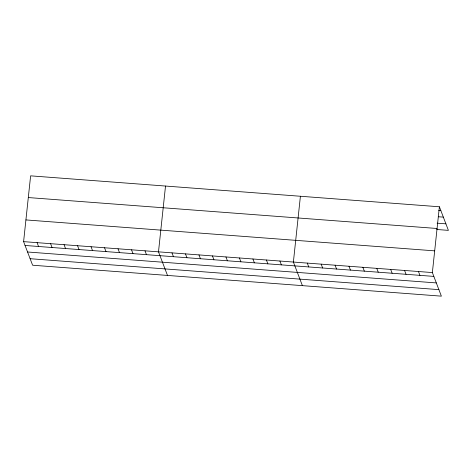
<?xml version="1.0" encoding="UTF-8"?>
<svg xmlns="http://www.w3.org/2000/svg" width="472" height="472" viewBox="0 0 472 472"><rect width="100%" height="100%" fill="white"/><g stroke="black" fill="none" stroke-linecap="round" stroke-linejoin="round"><path stroke-width="0.71" d="M439.391 206.777L432.37 272.568L441.379 296.156L32.609 265.223L23.6 241.635L30.621 175.844L439.391 206.777L448.4 230.365L436.694 229.48M165.519 186.051L158.492 251.841L167.501 275.43M300.41 196.258L293.389 262.048L302.393 285.637M438.665 210.447L440.86 210.612M438.228 216.742L443.35 217.132M437.131 223.185L445.91 223.846M28.308 197.556L437.072 228.489M25.919 219.922L434.688 250.856M23.6 241.635L432.37 272.568M25.063 245.469L433.833 276.403M27.553 251.989L436.323 282.923M30.119 258.703L438.889 289.637M418.469 271.518L419.938 275.353M404.575 270.462L406.038 274.303M390.674 269.412L392.138 273.253M376.774 268.361L378.243 272.197M362.879 267.311L364.343 271.146M348.979 266.255L350.448 270.096M335.085 265.205L336.548 269.046M321.184 264.155L322.647 267.99M307.284 263.105L308.753 266.94M279.896 261.028L281.365 264.869M266.409 260.007L267.872 263.848M252.921 258.986L254.384 262.827M239.428 257.966L240.897 261.807M225.94 256.945L227.404 260.786M212.453 255.924L213.916 259.765M198.96 254.904L200.429 258.745M185.472 253.883L186.936 257.724M171.985 252.862L173.448 256.703M145.004 250.821L146.468 254.662M131.517 249.8L132.98 253.641M118.024 248.779L119.493 252.62M104.536 247.759L105.999 251.6M91.049 246.738L92.512 250.579M77.555 245.717L79.025 249.558M64.068 244.697L65.531 248.532M50.581 243.676L52.044 247.511M37.087 242.655L38.556 246.49"/></g></svg>
